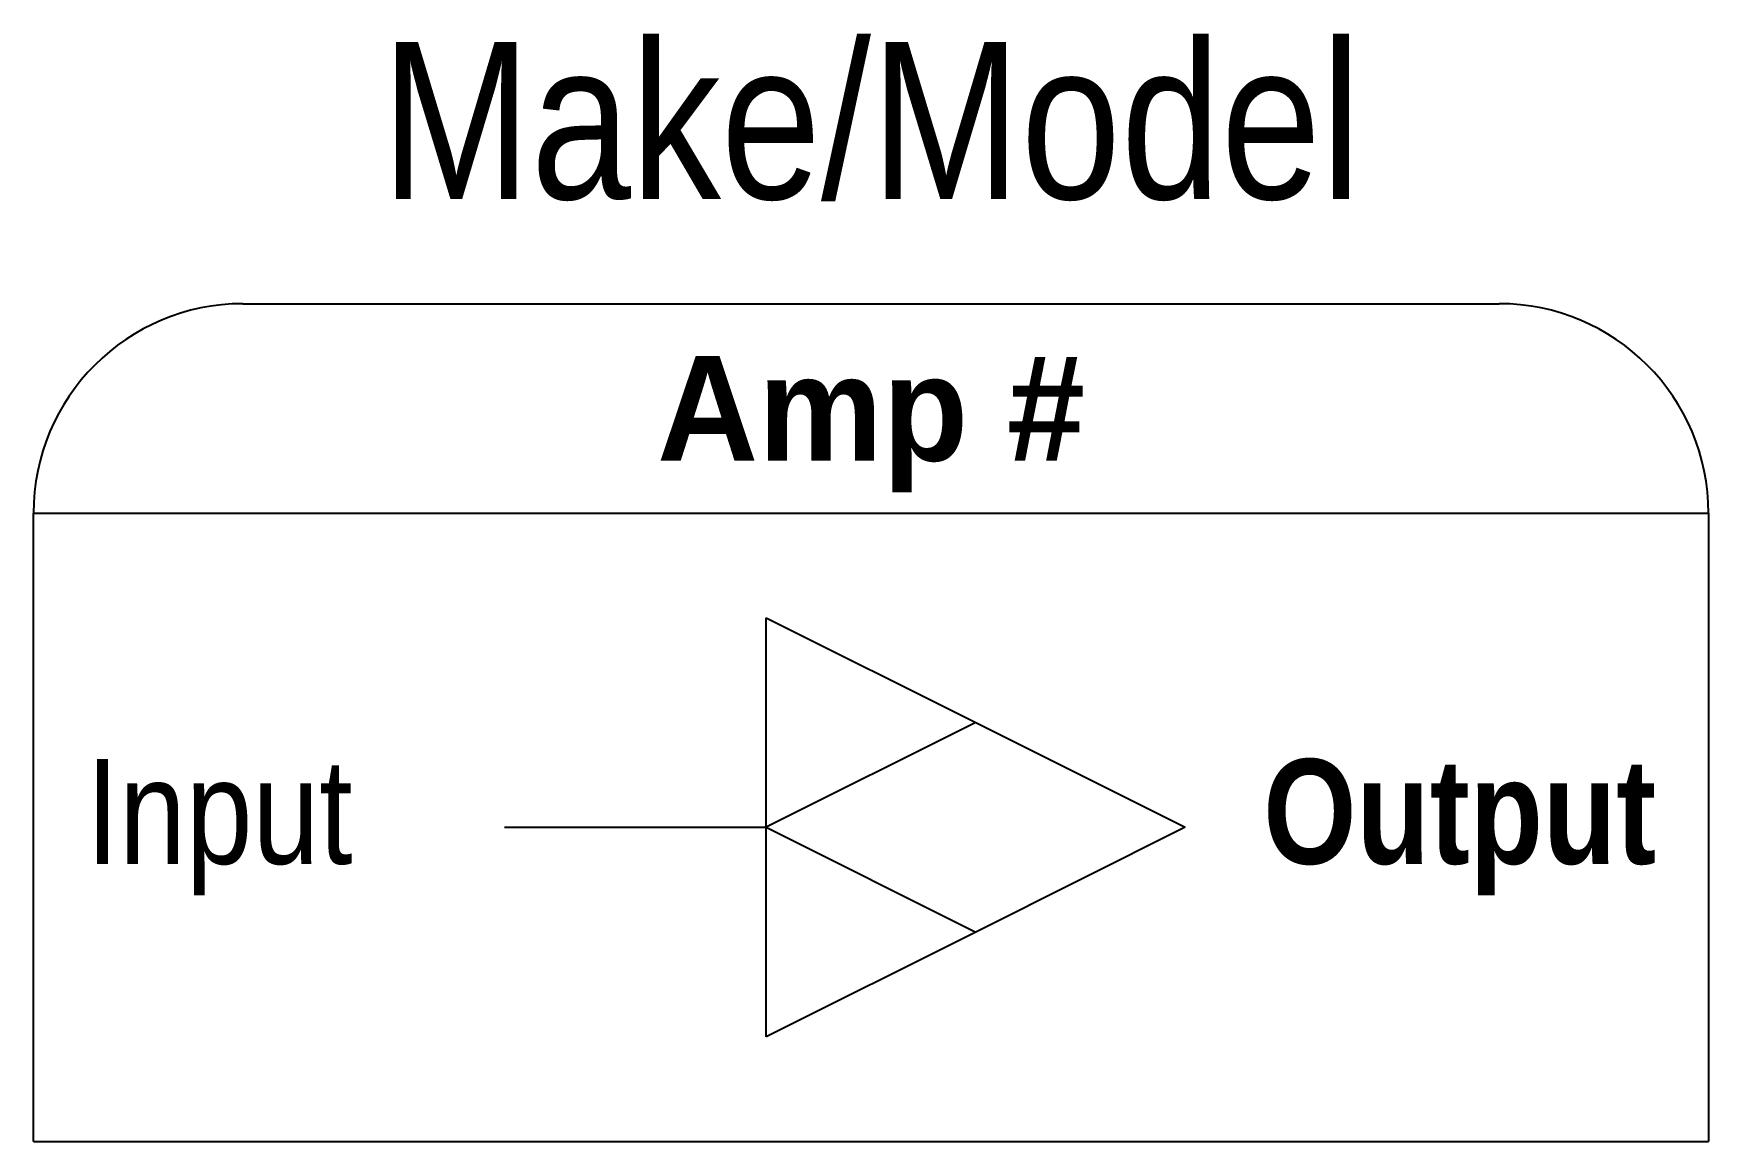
# Model space of a CAD drawing. Header units: inches. Extents: x 0 to 16, y 0 to 10.6.
import ezdxf
from ezdxf.enums import TextEntityAlignment as Align

# ---------------------------------------------------------------- set-up
doc = ezdxf.new("R2010")
doc.units = ezdxf.units.IN
doc.header["$MEASUREMENT"] = 0
doc.layers.add('Equipment', color=178, linetype='Continuous', lineweight=25, true_color=0x000000)
doc.layers.add('Text', color=178, linetype='Continuous', lineweight=25, true_color=0x000000)
doc.styles.add('textstyle14', font='')
doc.styles.add('textstyle15', font='')
doc.styles.add('textstyle16', font='')
doc.styles.add('textstyle17', font='')
doc.styles.get('textstyle14').set_extended_font_data('Ubuntu Condensed')
doc.styles.get('textstyle15').set_extended_font_data('Ubuntu Condensed')
doc.styles.get('textstyle16').set_extended_font_data('Ubuntu Condensed')
doc.styles.get('textstyle17').set_extended_font_data('Ubuntu', bold=True)

msp = doc.modelspace()

# ---------------------------------------------------------------- linework, layer by layer
at = {"layer": 'Equipment'}
for p, q in [((2, 8), (14, 8)), ((0, 0), (0, 6)), ((0, 6), (16, 6)), ((16, 6), (16, 0)), ((7, 5), (9, 4)), ((7, 3), (7, 5)), ((9, 4), (7, 3)), ((9, 4), (11, 3)), ((4.5, 3), (7, 3)), ((7, 3), (9, 2)), ((7, 1), (7, 3)), ((11, 3), (9, 2)), ((9, 2), (7, 1)), ((0, 0), (16, 0))]:
    msp.add_line(p, q, dxfattribs=at)
for centre, start, end in [((2, 6), 90, 180), ((14, 6), 0, 90)]:
    msp.add_arc(centre, 2, start, end, dxfattribs=at)

# ---------------------------------------------------------------- texts
at = {"layer": 'Text', "char_height": 1}
for s, insert, attachment_point, style in [('Input', (0.5, 3), 4, 'textstyle14'), ('\\fUbuntu Condensed|b1|i0|c0|p0;Output', (15.5, 3), 6, 'textstyle15')]:
    msp.add_mtext(s, dxfattribs=dict(at, insert=insert, attachment_point=attachment_point, style=style))
at = {"layer": 'Text', "style": 'textstyle16'}
msp.add_attdef('Make/Model', text='Make/Model', height=1.5, dxfattribs=at).set_placement((8, 9), align=Align.CENTER)
at = {"layer": 'Text', "style": 'textstyle17'}
msp.add_attdef('Amp #', text='Amp #', height=1, dxfattribs=at).set_placement((8, 7), align=Align.MIDDLE_CENTER)

doc.saveas('drawing.dxf')
